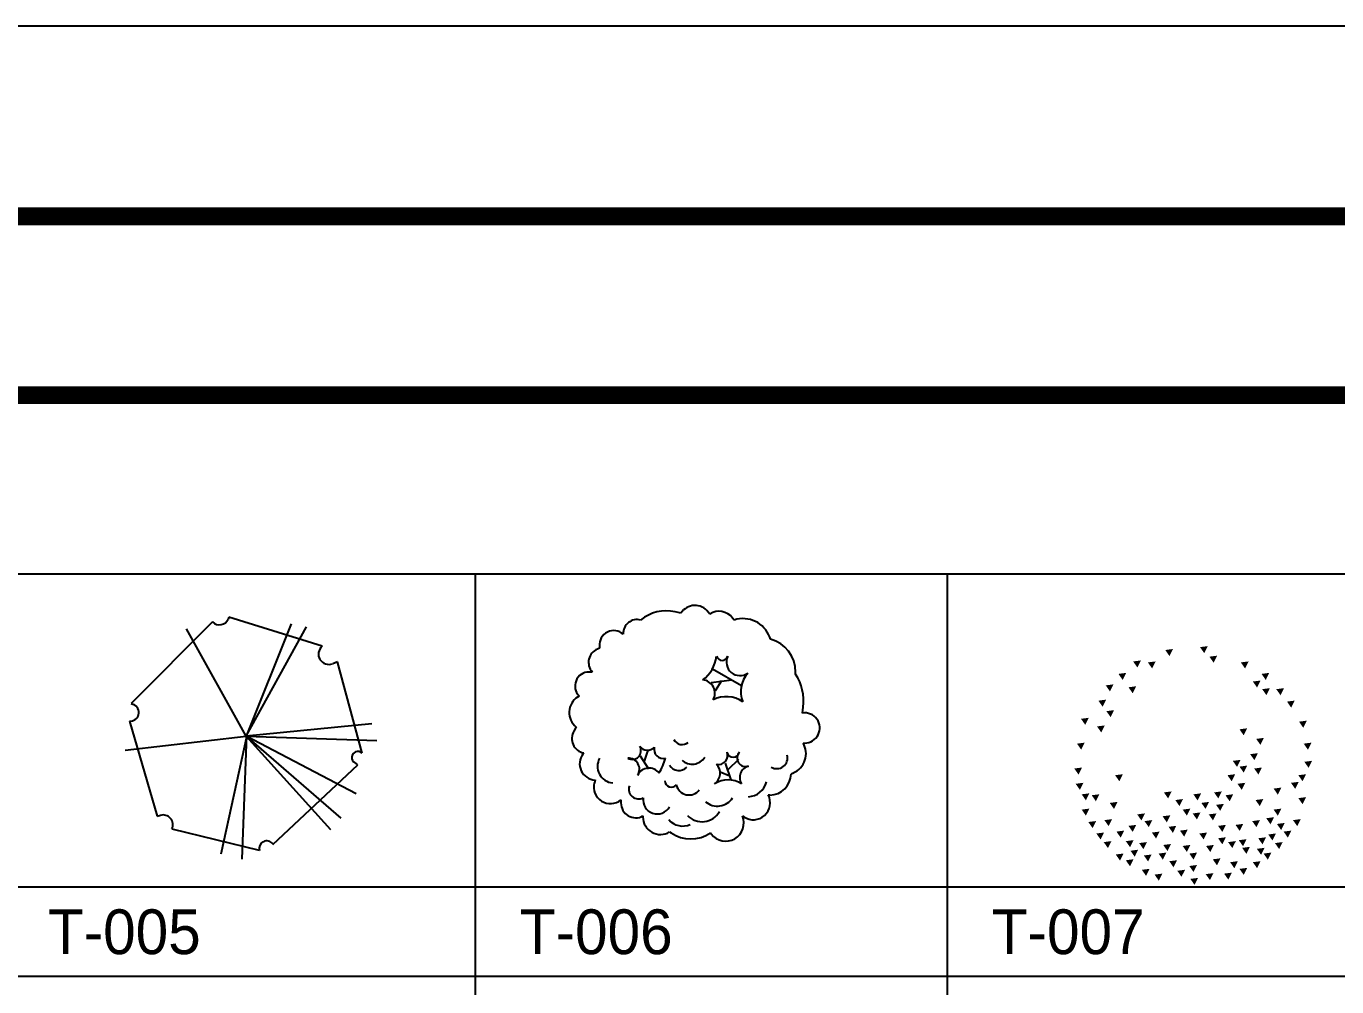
# Model space of a CAD drawing. Header units: millimetres. Extents: x 0 to 25200, y 0 to 17820.
# Drawn here: x 5728 to 9246, y 15242 to 17820 of the extents above; entities that cross this region are included whole.
import ezdxf
from ezdxf.enums import TextEntityAlignment as Align

# ---------------------------------------------------------------- set-up
doc = ezdxf.new("R2010")
doc.units = ezdxf.units.MM
doc.header["$LTSCALE"] = 100
doc.header["$MEASUREMENT"] = 0
for name, color, linetype in [('CO-TREE', 251, 'Continuous'), ('TB-FORM', 7, 'Continuous'), ('TB-TEXT', 4, 'Continuous')]:
    doc.layers.add(name, color=color, linetype=linetype)
doc.styles.add('DH-TEXT', font='')
doc.styles.get("Standard").update_dxf_attribs({"font": 'romans.shx', "bigfont": 'ghs.shx'})
doc.styles.get('DH-TEXT').set_extended_font_data('HY울릉도L')

# ---------------------------------------------------------------- blocks, each defined once
blk = doc.blocks.new('T-005')
at = {"layer": 'CO-TREE'}
for p, q in [((-48.8, 328.9), (-51, 323.7)), ((200.9, 250.6), (-48.8, 328.9)), ((-92.6, 315.8), (-311.7, 96.8)), ((-2.3, 9.4), (-162.7, 297.6)), ((117.7, 310.6), (-2.3, 9.4)), ((-2.3, 9.4), (159.3, 302.8)), ((242.6, 208.9), (229.8, 203.6)), ((308.3, -36.2), (242.6, 208.9)), ((-311.7, 96.8), (-305.1, 94.2)), ((-316.1, 49.8), (-241.6, -205.8)), ((334.6, 42), (-2.3, 9.4)), ((-327, -28.4), (-2.3, 9.4)), ((-0.6, 10.7), (-70.7, -307.5)), ((-13.7, -320.5), (-0.6, 10.7)), ((-2.3, 9.4), (251.3, -211)), ((293, -145.8), (-2.3, 9.4)), ((225, -242.3), (-2.3, 9.4)), ((-2.3, 9.4), (347.7, -2.3)), ((69.3, -281.2), (297.3, -67.5)), ((297.3, -67.5), (287.9, -60.9)), ((-241.6, -205.8), (-232.8, -203.1)), ((-202.1, -239.7), (32.3, -297))]:
    blk.add_line(p, q, dxfattribs=at)
for centre, radius, start, end in [((-74.4, 333.5), 25.4, 224.0737, 337.2176), ((219.2, 229.6), 27.8, 130.8431, 291.6444), ((-313.6, 72.7), 23, 263.8894, 68.3556), ((297, -48.2), 16.4, 46.5842, 239.2373), ((-225.4, -228.1), 26, 333.4865, 106.574), ((52.7, -292.3), 20.6, 37.7873, 194.9784)]:
    blk.add_arc(centre, radius, start, end, dxfattribs=at)
blk = doc.blocks.new('T-006')
at = {"layer": 'CO-TREE'}
for p, q in [((-14.8, 302.1), (-23.2, 304.1)), ((-7.6, 301.1), (-14.8, 302.1)), ((69.8, 298.4), (65.8, 303.7)), ((135.1, 282.3), (131, 287.6)), ((-162.6, 244.7), (-166.7, 247.4)), ((232.9, 231.3), (230.9, 236.7)), ((-225.8, 207.2), (-231.9, 204.5)), ((-246.2, 142.8), (-254.3, 142.8)), ((155.1, 105.5), (77, 150.7)), ((300.2, 137.4), (300.2, 142.8)), ((129.1, 121.4), (73.3, 113.5)), ((101.2, 118.8), (84.5, 92.2)), ((-280.8, 78.4), (-284.9, 75.7)), ((318.5, 32.8), (320.6, 48.9)), ((-289, -4.7), (-295.1, -15.5)), ((-105.1, -96.4), (-95.8, -67.2)), ((320.6, -47.7), (324.7, -47.7)), ((-268.6, -74.5), (-270.6, -77.2)), ((-94, -117.7), (-116.3, -83.1)), ((127.2, -146.9), (112.4, -101.7)), ((119.8, -117.7), (147.7, -91.1)), ((123.5, -136.2), (97.5, -125.6)), ((288, -130.8), (294.1, -128.1)), ((-238, -146.9), (-240, -155)), ((-168.7, -200.6), (-168.7, -208.6)), ((226.8, -187.1), (230.9, -187.1)), ((-109.6, -243.5), (-109.6, -246.2)), ((157.5, -243.5), (161.6, -246.2)), ((-38.2, -286.4), (-34.1, -289.1)), ((71.9, -289.1), (73.9, -291.8))]:
    blk.add_line(p, q, dxfattribs=at)
for centre, radius, start, end in [((30, 276.6), 44.9, 37.2348, 146.9516), ((-125.2, 246.1), 37.4, 75.2564, 182.1271), ((-47.4, 199.7), 107.1, 76.9277, 129.5896), ((94.6, 260), 45.7, 37.2348, 122.8639), ((159.2, 209.4), 76.7, 20.8068, 108.2914), ((-187.9, 215.1), 38.7, 56.6593, 191.8176), ((208.3, 142.8), 91.9, 0, 74.4697), ((-216, 168.3), 39.5, 113.6821, 220.2705), ((-7.2, 198.1), 96.2, 307.2011, 352.3009), ((103.1, 189.6), 15.5, 196.6364, 343.3636), ((150.8, 169.7), 36.4, 154.7784, 305.3166), ((-254.3, 105.2), 37.6, 90, 225.2493), ((48.2, 86.1), 35.5, 329.9007, 85.4842), ((225.1, 91.4), 72.1, 137.6158, 203.209), ((190, 65.4), 131.6, 352.781, 33.1575), ((-257.4, 34), 50, 123.3407, 230.8583), ((114.2, -4.1), 80.6, 56.3805, 116.0143), ((324.7, -7.2), 40.5, 270, 98.6922), ((-260.3, -35.3), 40, 150.3169, 258.052), ((-138, -68.5), 23.1, 239.3789, 31.1177), ((-97.5, -42), 25.2, 215.1672, 317.0471), ((-55.6, -65), 24.2, 166.1806, 284.8346), ((-4.4, -26.6), 25.3, 206.6201, 310.304), ((271.2, -76), 56.9, 293.6821, 29.861), ((-236, -103.5), 43.5, 142.7652, 267.3651), ((-186.7, -110.1), 44.9, 151.0951, 264.9167), ((-148.3, -117.7), 29.3, 326.9926, 92.917), ((-213.8, -42.8), 170.7, 329.9502, 344.4972), ((22.6, -64), 40.4, 227.4798, 327.3238), ((61.7, -128.4), 35.8, 305.7896, 42.2257), ((94, -81.3), 23.8, 255.9127, 21.7324), ((132.8, -68.6), 17.2, 193.1088, 346.8912), ((166.1, -88.2), 22.8, 136.4013, 289.6309), ((249.9, -87.7), 28.8, 238.8912, 14.5226), ((-93.2, -149.3), 34.3, 37.7844, 152.7504), ((-13, -92.5), 29.1, 210.0333, 316.9232), ((181.6, -140.3), 31.6, 104.3993, 213.1112), ((230.9, -130.1), 57.1, 270, 359.2411), ((-196.8, -165.9), 44.6, 165.7841, 309.0507), ((-121.2, -171.5), 26.3, 160.7898, 297.9907), ((-33.1, -148), 18.1, 184.6947, 318.1365), ((14.1, -152.6), 34.6, 192.6971, 322.8693), ((118.9, -213), 66.3, 56.8511, 123.1489), ((170.2, -138.5), 53.6, 273.7672, 345.2386), ((-128.8, -208.6), 39.8, 180, 298.9327), ((-71.3, -200.2), 37.9, 171.6823, 330.9212), ((90.1, -168.3), 48.7, 229.5022, 327.1741), ((186.5, -208.2), 45.4, 236.6593, 27.606), ((-62.5, -246.2), 47, 180, 301.1618), ((48.9, -205.2), 53.8, 223.9191, 330.2475), ((112.6, -262.3), 48.7, 217.2348, 22.7921), ((-2.2, -220.5), 50, 220.7316, 293.3103), ((18.9, -208.5), 96.4, 236.6593, 303.3407)]:
    blk.add_arc(centre, radius, start, end, dxfattribs=at)
blk = doc.blocks.new('T-007')
at = {"layer": 'CO-TREE'}
for points in [[(-86, 336.9), (-65.2, 339.6), (-74.7, 320.7)], [(7.3, 344.6), (28.1, 347.3), (18.7, 328.4)], [(32.5, 319), (53.2, 321.7), (43.8, 302.8)], [(-172.2, 306.2), (-151.4, 308.9), (-160.8, 290)], [(-132.7, 303.6), (-111.9, 306.3), (-121.3, 287.4)], [(116.8, 303.6), (137.6, 306.3), (128.1, 287.4)], [(-211.7, 272.8), (-190.9, 275.5), (-200.3, 256.6)], [(149.1, 252.3), (169.9, 255), (160.5, 236.1)], [(172.5, 272.8), (193.2, 275.5), (183.8, 256.6)], [(-245.8, 242), (-225, 244.7), (-234.4, 225.8)], [(-184.7, 236.9), (-163.9, 239.6), (-173.4, 220.7)], [(174.2, 231.8), (195, 234.5), (185.6, 215.6)], [(211.9, 231.8), (232.7, 234.5), (223.3, 215.6)], [(-265.5, 201), (-244.7, 203.7), (-254.2, 184.8)], [(240.7, 198.4), (261.4, 201.1), (252, 182.2)], [(-312.2, 152.3), (-291.4, 155), (-300.8, 136.1)], [(-244, 172.8), (-223.2, 175.5), (-232.6, 156.6)], [(273, 144.6), (293.8, 147.3), (284.3, 128.4)], [(-269.1, 131.8), (-248.3, 134.5), (-257.8, 115.6)], [(113.2, 124.1), (134, 126.8), (124.6, 107.9)], [(-322.9, 85.6), (-302.2, 88.3), (-311.6, 69.4)], [(158.1, 98.4), (178.9, 101.1), (169.4, 82.2)], [(285.5, 85.6), (306.3, 88.3), (296.9, 69.4)], [(95.3, 39.4), (116.1, 42.1), (106.6, 23.2)], [(141.9, 57.4), (162.7, 60.1), (153.3, 41.2)], [(287.3, 36.9), (308.1, 39.6), (298.7, 20.7)], [(-330.1, 18.9), (-309.3, 21.6), (-318.8, 2.7)], [(-220.6, 0.9), (-199.8, 3.6), (-209.3, -15.3)], [(80.9, 0.9), (101.7, 3.6), (92.3, -15.3)], [(113.2, 24), (134, 26.7), (124.6, 7.8)], [(152.7, 18.9), (173.5, 21.6), (164, 2.7)], [(271.2, 0.9), (292, 3.6), (282.5, -15.3)], [(-326.5, -22.1), (-305.7, -19.4), (-315.2, -38.3)], [(107.8, -22.1), (128.6, -19.4), (119.2, -38.3)], [(204.8, -35), (225.5, -32.3), (216.1, -51.2)], [(251.4, -19.6), (272.2, -16.9), (262.8, -35.8)], [(-310.4, -50.4), (-289.6, -47.7), (-299, -66.6)], [(-283.4, -52.9), (-262.7, -50.2), (-272.1, -69.1)], [(-89.6, -45.2), (-68.8, -42.5), (-78.3, -61.4)], [(-59.1, -65.7), (-38.3, -63), (-47.8, -81.9)], [(-10.6, -50.4), (10.2, -47.7), (0.7, -66.6)], [(45, -45.2), (65.8, -42.5), (56.4, -61.4)], [(75.5, -52.9), (96.3, -50.2), (86.9, -69.1)], [(156.3, -65.7), (177.1, -63), (167.6, -81.9)], [(271.2, -60.6), (292, -57.9), (282.5, -76.8)], [(-310.4, -91.4), (-289.6, -88.7), (-299, -107.6)], [(-235, -73.4), (-214.2, -70.7), (-223.7, -89.6)], [(-161.4, -104.2), (-140.6, -101.5), (-150.1, -120.4)], [(-39.3, -91.4), (-18.6, -88.7), (-28, -107.6)], [(-12.4, -101.7), (8.4, -99), (-1.1, -117.9)], [(10.9, -73.4), (31.7, -70.7), (22.2, -89.6)], [(30.7, -104.2), (51.4, -101.5), (42, -120.4)], [(50.4, -78.6), (71.2, -75.9), (61.7, -94.8)], [(204.8, -91.4), (225.5, -88.7), (216.1, -107.6)], [(-292.4, -124.7), (-271.6, -122), (-281.1, -140.9)], [(-249.3, -119.6), (-228.6, -116.9), (-238, -135.8)], [(-184.7, -135), (-163.9, -132.3), (-173.4, -151.2)], [(-141.7, -122.2), (-120.9, -119.5), (-130.3, -138.4)], [(-93.2, -109.3), (-72.4, -106.6), (-81.9, -125.5)], [(-77, -137.6), (-56.3, -134.9), (-65.7, -153.8)], [(55.8, -135), (76.6, -132.3), (67.1, -151.2)], [(102.5, -132.4), (123.2, -129.7), (113.8, -148.6)], [(147.3, -122.2), (168.1, -119.5), (158.7, -138.4)], [(185, -114.5), (205.8, -111.8), (196.4, -130.7)], [(213.7, -129.9), (234.5, -127.2), (225.1, -146.1)], [(256.8, -119.6), (277.6, -116.9), (268.2, -135.8)], [(-270.9, -155.5), (-250.1, -152.8), (-259.5, -171.7)], [(-217, -150.4), (-196.3, -147.7), (-205.7, -166.6)], [(-191.9, -176), (-171.1, -173.3), (-180.6, -192.2)], [(-121.9, -153), (-101.1, -150.3), (-110.6, -169.2)], [(-46.5, -147.8), (-25.7, -145.1), (-35.2, -164)], [(5.5, -155.5), (26.3, -152.8), (16.9, -171.7)], [(55.8, -168.3), (76.6, -165.6), (67.1, -184.5)], [(111.4, -173.5), (132.2, -170.8), (122.8, -189.7)], [(163.5, -168.3), (184.3, -165.6), (174.8, -184.5)], [(190.4, -158.1), (211.2, -155.4), (201.7, -174.3)], [(231.7, -150.4), (252.5, -147.7), (243, -166.6)], [(-251.1, -178.6), (-230.4, -175.9), (-239.8, -194.8)], [(-218.8, -211.9), (-198.1, -209.2), (-207.5, -228.1)], [(-179.3, -201.7), (-158.6, -199), (-168, -217.9)], [(-156, -181.2), (-135.2, -178.5), (-144.7, -197.4)], [(-104, -209.4), (-83.2, -206.7), (-92.6, -225.6)], [(-91.4, -186.3), (-70.6, -183.6), (-80.1, -202.5)], [(-39.3, -188.9), (-18.6, -186.2), (-28, -205.1)], [(-21.4, -209.4), (-0.6, -206.7), (-10.1, -225.6)], [(23.5, -188.9), (44.3, -186.2), (34.8, -205.1)], [(82.7, -178.6), (103.5, -175.9), (94, -194.8)], [(120.4, -194), (141.2, -191.3), (131.7, -210.2)], [(159.9, -196.6), (180.7, -193.9), (171.2, -212.8)], [(177.8, -209.4), (198.6, -206.7), (189.2, -225.6)], [(208.4, -181.2), (229.1, -178.5), (219.7, -197.4)], [(-191.9, -227.3), (-171.1, -224.6), (-180.6, -243.5)], [(-143.4, -214.5), (-122.7, -211.8), (-132.1, -230.7)], [(-75.2, -229.9), (-54.5, -227.2), (-63.9, -246.1)], [(-21.4, -242.7), (-0.6, -240), (-10.1, -258.9)], [(41.4, -224.8), (62.2, -222.1), (52.8, -241)], [(88.1, -232.5), (108.9, -229.8), (99.4, -248.7)], [(149.1, -232.5), (169.9, -229.8), (160.5, -248.7)], [(-148.8, -253), (-128, -250.3), (-137.5, -269.2)], [(-114.7, -265.8), (-93.9, -263.1), (-103.4, -282)], [(-53.7, -255.5), (-32.9, -252.8), (-42.4, -271.7)], [(-18.6, -277.3), (2.1, -274.6), (-7.3, -293.5)], [(22.6, -264.5), (43.4, -261.8), (34, -280.7)], [(71.9, -263.2), (92.7, -260.5), (83.3, -279.4)], [(113.2, -250.4), (134, -247.7), (124.6, -266.6)]]:
    blk.add_solid(points, dxfattribs=at)
blk.add_text('LANDCADD 1987', height=0.000632, rotation=7.2947, dxfattribs=at).set_placement((-220.6, 0.9))

msp = doc.modelspace()

# ---------------------------------------------------------------- linework, layer by layer
at = {"layer": 'TB-FORM', "color": 8}
msp.add_line((12000, 16350), (600, 16350), dxfattribs=at)
at = {"layer": 'TB-FORM', "color": 251}
for p, q in [((6933.3, 16350), (6933.3, 510)), ((8200, 16350), (8200, 2598)), ((12000, 15510), (600, 15510)), ((12000, 15270), (600, 15270))]:
    msp.add_line(p, q, dxfattribs=at)
for points in [[(0, 0), (12600, 0), (12600, 17820), (0, 17820)], [(600, 510), (12000, 510), (12000, 17310), (600, 17310)]]:
    msp.add_lwpolyline(points, close=True, dxfattribs=at)
at = {"layer": 'TB-FORM', "const_width": 48}
for points in [[(600, 17310), (12000, 17310)], [(600, 16830), (12000, 16830)]]:
    msp.add_lwpolyline(points, dxfattribs=at)

# ---------------------------------------------------------------- block references
at = {"layer": 'CO-TREE'}
for name, p in [('T-006', (7493.2, 15944.2)), ('T-005', (6321.4, 15905.6)), ('T-007', (8871.5, 15809.2))]:
    msp.add_blockref(name, p, dxfattribs=at)

# ---------------------------------------------------------------- texts
at = {"layer": 'TB-TEXT', "style": 'DH-TEXT'}
for s, p in [('T-005', (5786.7, 15390)), ('T-006', (7053.3, 15390)), ('T-007', (8320, 15390))]:
    msp.add_text(s, height=120, dxfattribs=at).set_placement(p, align=Align.MIDDLE_LEFT)

doc.saveas('drawing.dxf')
